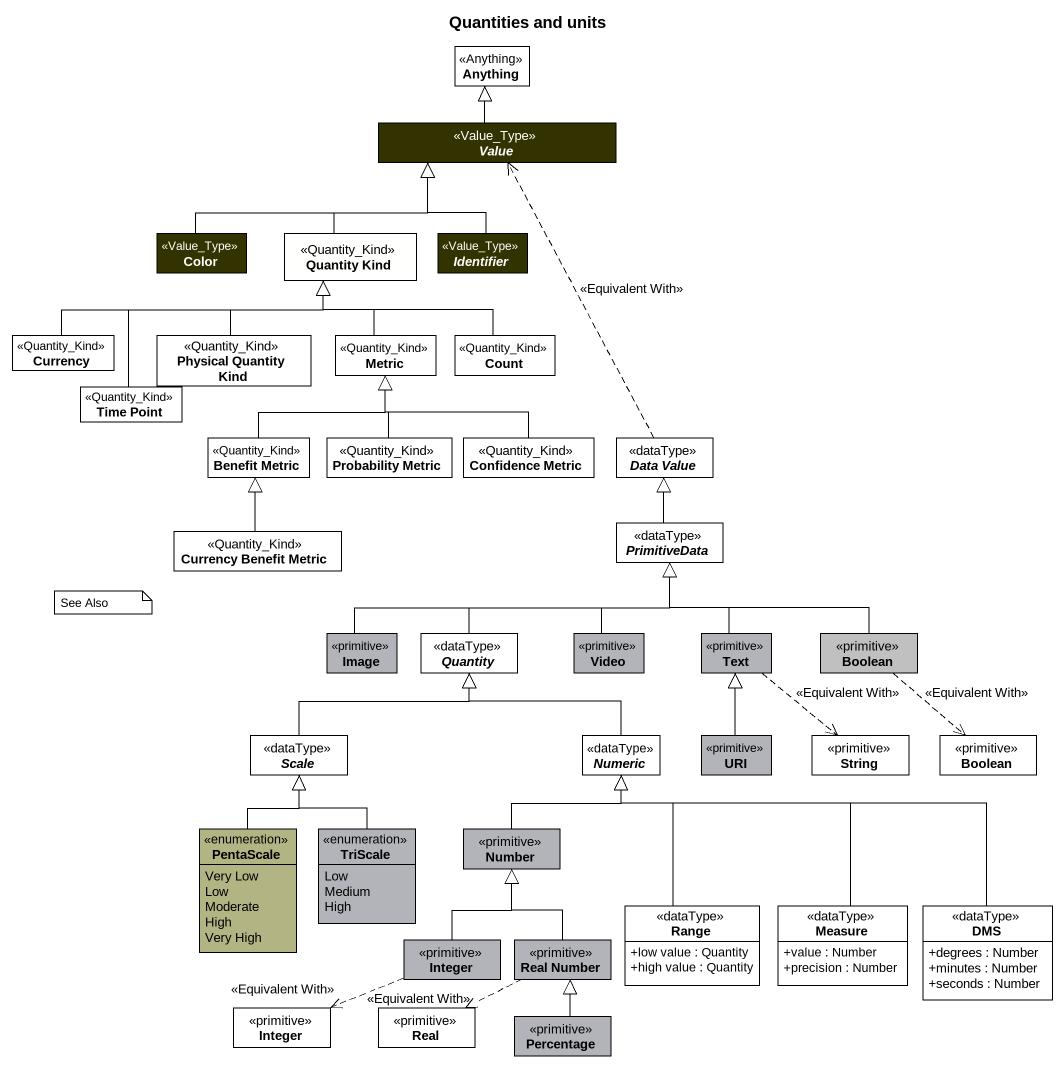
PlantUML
@startuml
title Quantities and units
hide circle
hide empty members
skinparam classAttributeIconSize 0
class Anything <<Anything>>
abstract class Value <<Value_Type>> #333300
class Color <<Value_Type>> #333300
class "Quantity Kind" as Quantity_Kind <<Quantity_Kind>> #FFFFFE
abstract class Identifier <<Value_Type>> #333300
class Currency <<Quantity_Kind>>
class "Physical Quantity Kind" as Physical_Quantity_Kind <<Quantity_Kind>>
class Metric <<Quantity_Kind>>
class Count <<Quantity_Kind>>
class "Time Point" as Time_Point <<Quantity_Kind>>
class "Benefit Metric" as Benefit_Metric <<Quantity_Kind>>
class "Probability Metric" as Probability_Metric <<Quantity_Kind>>
class "Confidence Metric" as Confidence_Metric <<Quantity_Kind>>
abstract class "Data Value" as Data_Value <<dataType>>
class "Currency Benefit Metric" as Currency_Benefit_Metric <<Quantity_Kind>>
abstract class PrimitiveData <<dataType>>
class Image <<primitive>> #B3B4B9
abstract class Quantity <<dataType>>
class Video <<primitive>> #B3B4B9
class Text <<primitive>> #B3B4B9
class Boolean <<primitive>> #C0C0C0
abstract class "Scale" as Scale_ <<dataType>>
abstract class Numeric <<dataType>>
class URI <<primitive>> #B3B4B9
class String <<primitive>>
class "Boolean" as Boolean_2 <<primitive>>
enum PentaScale #B3B484 {
  Very Low
  Low
  Moderate
  High
  Very High
}
enum TriScale #B3B4B9 {
  Low
  Medium
  High
}
class Number <<primitive>> #B3B4B9
class Range <<dataType>> {
  +low value : Quantity
  +high value : Quantity
}
class Measure <<dataType>> {
  +value : Number
  +precision : Number
}
class DMS <<dataType>> {
  +degrees : Number
  +minutes : Number
  +seconds : Number
}
class Integer <<primitive>> #B3B4B9
class "Real Number" as Real_Number <<primitive>> #B3B4B9
class "Integer" as Integer_2 <<primitive>>
class Real <<primitive>>
class Percentage <<primitive>> #B3B4B9
Value -up-|> Anything
Color -right-|> Value
Quantity_Kind -up-|> Value
Identifier -up-|> Value
Currency -right-|> Quantity_Kind
Physical_Quantity_Kind -up-|> Quantity_Kind
Metric -up-|> Quantity_Kind
Count -up-|> Quantity_Kind
Time_Point -up-|> Quantity_Kind
Benefit_Metric -up-|> Metric
Probability_Metric -up-|> Metric
Confidence_Metric -up-|> Metric
Data_Value .up.> Value : <<Equivalent With>>
Currency_Benefit_Metric -up-|> Benefit_Metric
PrimitiveData -up-|> Data_Value
Image -right-|> PrimitiveData
Quantity -right-|> PrimitiveData
Video -up-|> PrimitiveData
Text -up-|> PrimitiveData
Text ..> String : <<Equivalent With>>
Boolean -left-|> PrimitiveData
Boolean ..> Boolean_2 : <<Equivalent With>>
Scale_ -up-|> Quantity
Numeric -up-|> Quantity
URI -up-|> Text
PentaScale -up-|> Scale_
TriScale -up-|> Scale_
Number -up-|> Numeric
Range -up-|> Numeric
Measure -up-|> Numeric
DMS -left-|> Numeric
Integer -up-|> Number
Integer .left.> Integer_2 : <<Equivalent With>>
Real_Number -up-|> Number
Real_Number .left.> Real : <<Equivalent With>>
Percentage -up-|> Real_Number
note as N1
  See Also
end note
@enduml
